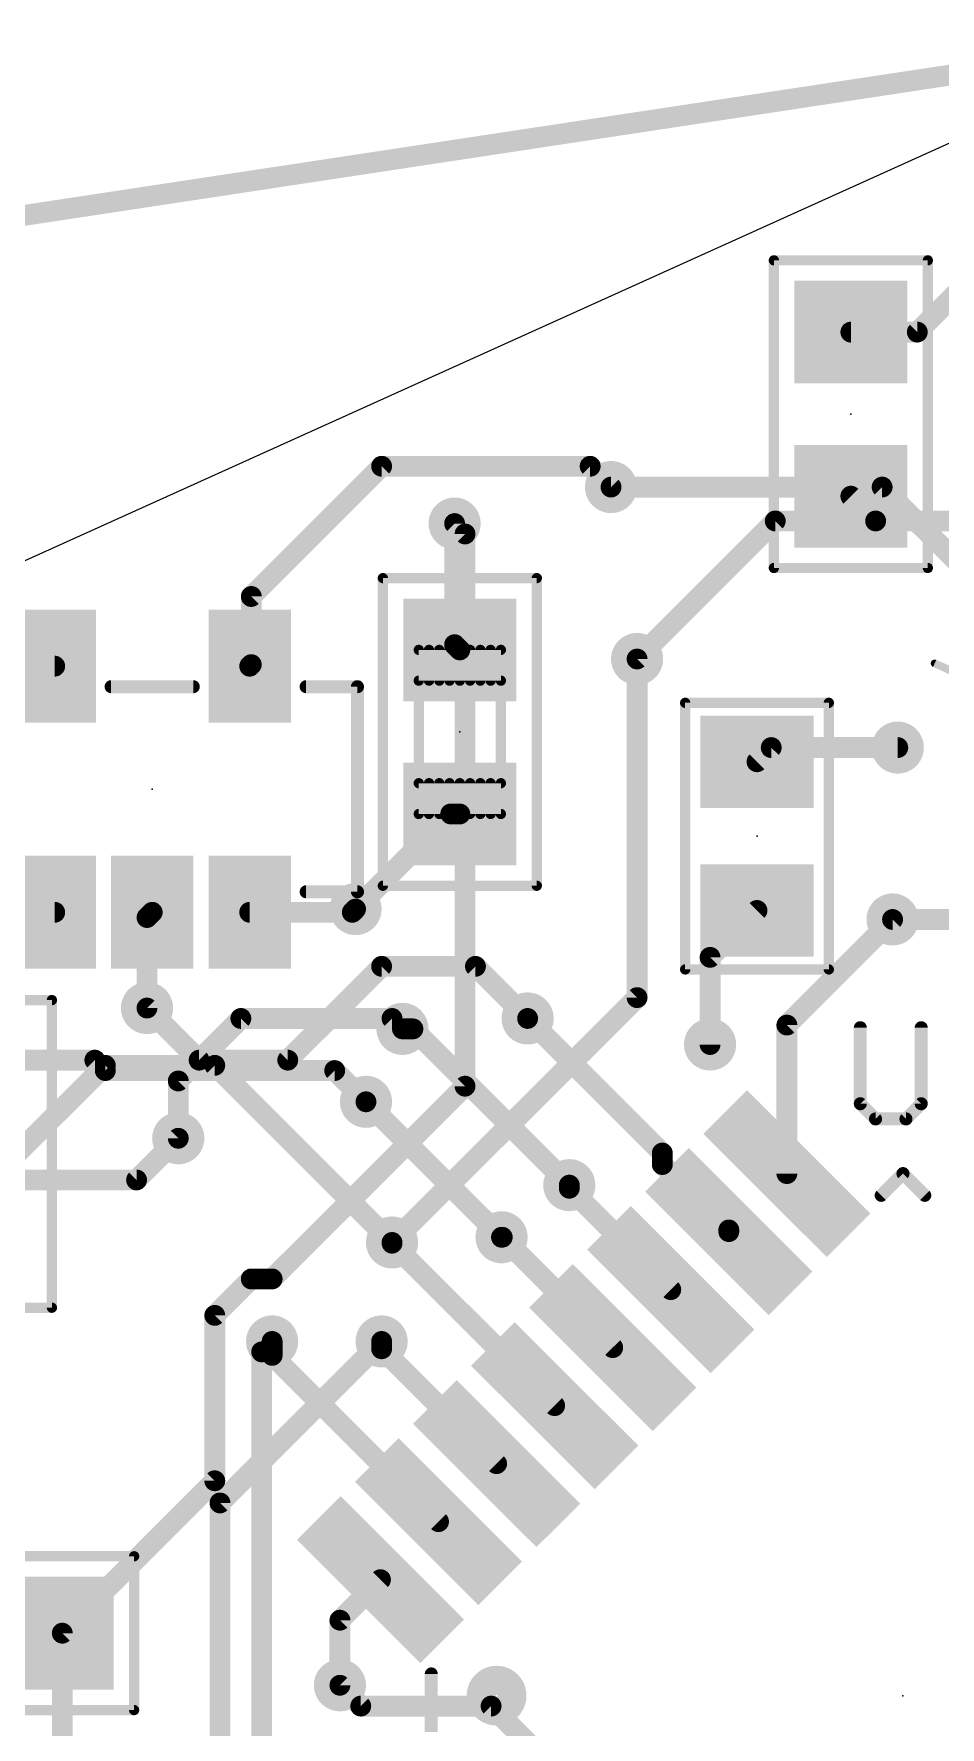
# Model space of a CAD drawing. Extents: x -0.2 to 82.8, y -0.2 to 76.
# Drawn here: x 30.39 to 39.22, y 59.54 to 76.05 of the extents above; entities that cross this region are included whole.
import ezdxf

# ---------------------------------------------------------------- set-up
doc = ezdxf.new("R2010")
doc.units = 0
for name, color, linetype in [('1', 22, 'CONTINUOUS'), ('15', 22, 'CONTINUOUS'), ('16', 175, 'CONTINUOUS'), ('18', 82, 'CONTINUOUS'), ('2', 175, 'CONTINUOUS'), ('20', 7, 'CONTINUOUS'), ('21', 253, 'CONTINUOUS'), ('22', 253, 'CONTINUOUS'), ('23', 7, 'CONTINUOUS'), ('24', 7, 'CONTINUOUS'), ('25', 253, 'CONTINUOUS'), ('29', 253, 'CONTINUOUS'), ('30', 253, 'CONTINUOUS'), ('31', 253, 'CONTINUOUS'), ('32', 253, 'CONTINUOUS'), ('52', 253, 'CONTINUOUS')]:
    doc.layers.add(name, color=color, linetype=linetype)

# ---------------------------------------------------------------- blocks, each defined once
blk = doc.blocks.new('RECT')
blk.add_solid([(-0.5, -0.5), (0.5, -0.5), (-0.5, 0.5), (0.5, 0.5)])
blk = doc.blocks.new('ROUNDV')
at = {"const_width": 0.5}
blk.add_lwpolyline([(0, -0.25, 1), (0, 0.25, 1), (0, -0.25)], format="xyb", dxfattribs=at)

msp = doc.modelspace()

# ---------------------------------------------------------------- linework, layer by layer
at = {"layer": '1', "const_width": 0.2032}
for points in [[(39.0016, 73.1392), (39.7764, 73.914)], [(38.354, 73.1392), (39.0016, 73.1392)], [(33.782, 71.8312), (32.512, 70.5612)], [(35.814, 71.8312), (33.782, 71.8312)], [(35.814, 71.8312), (36.0172, 71.628)], [(38.5955, 71.2977), (38.354, 71.5392)], [(34.5948, 71.1708), (34.4932, 71.2724)], [(37.6173, 71.2977), (36.2712, 69.9516)], [(38.5955, 71.2977), (37.6173, 71.2977)], [(41.4098, 71.2977), (38.5955, 71.2977)], [(34.5948, 65.786), (34.5948, 71.1708)], [(32.512, 70.5612), (32.512, 69.8968)], [(30.5968, 69.8816), (29.648, 69.8816)], [(32.512, 69.8968), (32.4968, 69.8816)], [(37.4396, 68.9494), (37.5782, 69.088)], [(37.5782, 69.088), (38.8112, 69.088)], [(29.0892, 67.4816), (30.5968, 67.4816)], [(31.496, 67.4308), (31.5468, 67.4816)], [(32.4968, 67.4816), (33.4964, 67.4816)], [(33.4964, 67.4816), (33.528, 67.5132)], [(37.4396, 67.4994), (36.9824, 67.0422)], [(31.496, 66.548), (31.496, 67.4308)], [(38.7604, 67.4116), (37.7306, 66.3818)], [(36.9824, 67.0422), (36.9824, 66.1924)], [(31.8008, 65.8368), (32.4104, 66.4464)], [(32.4104, 66.4464), (33.8836, 66.4464)], [(33.8836, 66.4464), (33.9852, 66.3448)], [(36.517, 65.1338), (35.2044, 66.4464)], [(37.7306, 66.3818), (37.7306, 64.9336)], [(31.8008, 65.278), (31.8008, 65.8368)], [(32.7152, 63.9064), (34.5948, 65.786)], [(36.517, 65.022), (36.517, 65.1338)], [(37.1649, 64.3741), (36.517, 65.022)], [(35.6108, 64.8208), (35.6108, 64.7907)], [(35.6108, 64.7907), (36.5993, 63.8022)], [(34.9504, 64.3128), (34.9573, 64.3128)], [(34.9573, 64.3128), (36.0336, 63.2365)], [(37.1649, 64.3679), (37.1649, 64.3843)], [(37.1649, 64.3679), (37.1649, 64.3741)], [(33.8836, 64.262), (33.8836, 64.2551)], [(33.8836, 64.2551), (35.4679, 62.6708)], [(32.1564, 63.5508), (32.512, 63.9064)], [(32.512, 63.9064), (32.7152, 63.9064)], [(32.1564, 61.938), (32.1564, 63.5508)], [(32.7152, 63.2968), (32.7152, 63.1608)], [(32.7152, 63.1608), (34.3365, 61.5395)], [(33.782, 63.2968), (33.782, 63.2253)], [(33.782, 63.2253), (34.9022, 62.1051)], [(30.6704, 60.452), (32.1564, 61.938)], [(33.3756, 60.5785), (33.7708, 60.9738)], [(33.3756, 59.944), (33.3756, 60.5785)], [(30.6704, 59.1948), (30.6704, 60.452)]]:
    msp.add_lwpolyline(points, dxfattribs=at)
at = {"layer": '1', "const_width": 0.1016}
for points in [[(38.354, 73.19, 1), (38.354, 73.0884)], [(38.9657, 73.1751, 1), (39.0375, 73.1033)], [(39.0016, 73.0884, 1), (39.0016, 73.19)], [(33.782, 71.882, 1), (33.782, 71.7804)], [(33.8179, 71.7953, 1), (33.7461, 71.8671)], [(35.8499, 71.8671, 1), (35.7781, 71.7953)], [(35.814, 71.7804, 1), (35.814, 71.882)], [(35.9813, 71.5921, 1), (36.0531, 71.6639)], [(38.3899, 71.5751, 1), (38.3181, 71.5033)], [(34.5291, 71.3083, 1), (34.4573, 71.2365)], [(37.6173, 71.3485, 1), (37.6173, 71.2469)], [(37.6532, 71.2618, 1), (37.5814, 71.3336)], [(38.5955, 71.3485, 1), (38.5955, 71.2469)], [(38.5596, 71.2618, 1), (38.6314, 71.3336)], [(38.5955, 71.2469, 1), (38.5955, 71.3485)], [(34.6456, 71.1708, 1), (34.544, 71.1708)], [(34.5589, 71.1349, 1), (34.6307, 71.2067)], [(32.5628, 70.5612, 1), (32.4612, 70.5612)], [(32.4761, 70.5971, 1), (32.5479, 70.5253)], [(36.2353, 69.9875, 1), (36.3071, 69.9157)], [(30.5968, 69.8308, 1), (30.5968, 69.9324)], [(32.4609, 69.9175, 1), (32.5327, 69.8457)], [(32.4612, 69.8968, 1), (32.5628, 69.8968)], [(32.5479, 69.8609, 1), (32.4761, 69.9327)], [(37.5782, 69.1388, 1), (37.5782, 69.0372)], [(37.6141, 69.0521, 1), (37.5423, 69.1239)], [(38.8112, 69.0372, 1), (38.8112, 69.1388)], [(37.4037, 68.9853, 1), (37.4755, 68.9135)], [(30.5968, 67.4308, 1), (30.5968, 67.5324)], [(31.5827, 67.4457, 1), (31.5109, 67.5175)], [(32.4968, 67.5324, 1), (32.4968, 67.4308)], [(33.4605, 67.5175, 1), (33.5323, 67.4457)], [(33.5639, 67.4773, 1), (33.4921, 67.5491)], [(33.4964, 67.4308, 1), (33.4964, 67.5324)], [(37.4755, 67.4635, 1), (37.4037, 67.5353)], [(31.5468, 67.4308, 1), (31.4452, 67.4308)], [(31.4601, 67.4667, 1), (31.5319, 67.3949)], [(38.7963, 67.3757, 1), (38.7245, 67.4475)], [(37.0332, 67.0422, 1), (36.9316, 67.0422)], [(36.9465, 67.0781, 1), (37.0183, 67.0063)], [(31.4452, 66.548, 1), (31.5468, 66.548)], [(32.4104, 66.4972, 1), (32.4104, 66.3956)], [(32.4463, 66.4105, 1), (32.3745, 66.4823)], [(33.9195, 66.4823, 1), (33.8477, 66.4105)], [(33.8836, 66.3956, 1), (33.8836, 66.4972)], [(35.2403, 66.4823, 1), (35.1685, 66.4105)], [(33.9493, 66.3089, 1), (34.0211, 66.3807)], [(37.7814, 66.3818, 1), (37.6798, 66.3818)], [(37.6947, 66.4177, 1), (37.7665, 66.3459)], [(36.9316, 66.1924, 1), (37.0332, 66.1924)], [(31.8516, 65.8368, 1), (31.75, 65.8368)], [(31.7649, 65.8727, 1), (31.8367, 65.8009)], [(34.6307, 65.7501, 1), (34.5589, 65.8219)], [(34.544, 65.786, 1), (34.6456, 65.786)], [(31.75, 65.278, 1), (31.8516, 65.278)], [(36.5678, 65.1338, 1), (36.4662, 65.1338)], [(36.5529, 65.0579, 1), (36.4811, 64.9861)], [(36.4662, 65.022, 1), (36.5678, 65.022)], [(36.4811, 65.0979, 1), (36.5529, 65.1697)], [(35.6616, 64.8208, 1), (35.56, 64.8208)], [(35.6467, 64.8266, 1), (35.5749, 64.7547)], [(37.6798, 64.9336, 1), (37.7814, 64.9336)], [(35.56, 64.7907, 1), (35.6616, 64.7907)], [(34.9504, 64.3636, 1), (34.9504, 64.262)], [(34.9932, 64.3487, 1), (34.9214, 64.2769)], [(34.9573, 64.262, 1), (34.9573, 64.3636)], [(37.2157, 64.3843, 1), (37.1141, 64.3843)], [(37.2157, 64.3741, 1), (37.1141, 64.3741)], [(37.1141, 64.3679, 1), (37.2157, 64.3679)], [(37.1141, 64.3679, 1), (37.2157, 64.3679)], [(37.129, 64.3381, 1), (37.2009, 64.41)], [(33.9344, 64.262, 1), (33.8328, 64.262)], [(33.9195, 64.291, 1), (33.8477, 64.2192)], [(33.8328, 64.2551, 1), (33.9344, 64.2551)], [(32.512, 63.9572, 1), (32.512, 63.8556)], [(32.5479, 63.8705, 1), (32.4761, 63.9423)], [(32.6793, 63.9423, 1), (32.7511, 63.8705)], [(32.7152, 63.8556, 1), (32.7152, 63.9572)], [(36.5633, 63.7663, 1), (36.6352, 63.8381)], [(32.2072, 63.5508, 1), (32.1056, 63.5508)], [(32.1205, 63.5867, 1), (32.1923, 63.5149)], [(32.766, 63.2968, 1), (32.6644, 63.2968)], [(32.7511, 63.1967, 1), (32.6793, 63.1249)], [(33.8328, 63.2968, 1), (33.7312, 63.2968)], [(33.8179, 63.2613, 1), (33.7461, 63.1894)], [(33.7312, 63.2253, 1), (33.8328, 63.2253)], [(35.9977, 63.2006, 1), (36.0695, 63.2724)], [(32.6644, 63.1608, 1), (32.766, 63.1608)], [(35.432, 62.6349, 1), (35.5038, 62.7067)], [(34.8663, 62.0692, 1), (34.9381, 62.1411)], [(32.1056, 61.938, 1), (32.2072, 61.938)], [(32.1923, 61.9021, 1), (32.1205, 61.9739)], [(34.3006, 61.5035, 1), (34.3724, 61.5754)], [(33.8067, 60.9378, 1), (33.7349, 61.0097)], [(33.4264, 60.5785, 1), (33.3248, 60.5785)], [(33.3397, 60.6145, 1), (33.4115, 60.5426)], [(30.7212, 60.452, 1), (30.6196, 60.452)], [(30.6345, 60.4879, 1), (30.7063, 60.4161)], [(33.3248, 59.944, 1), (33.4264, 59.944)]]:
    msp.add_lwpolyline(points, format="xyb", dxfattribs=at)
at = {"layer": '15', "const_width": 0.2032}
for points in [[(12.4968, 71.5772), (41.3004, 75.946)], [(42.2656, 67.4116), (38.7604, 67.4116)], [(33.9852, 66.3448), (34.0868, 66.3448)], [(34.0868, 66.3448), (35.6108, 64.8208)], [(28.2956, 63.1952), (31.0896, 65.9892)], [(31.0896, 65.9892), (32.1564, 65.9892)], [(32.1564, 65.9892), (33.8836, 64.262)], [(33.6296, 65.6336), (34.9504, 64.3128)], [(32.6136, 63.1952), (32.7152, 63.2968)], [(32.6136, 57.0992), (32.6136, 63.1952)]]:
    msp.add_lwpolyline(points, dxfattribs=at)
at = {"layer": '15', "const_width": 0.1016}
for points in [[(38.7604, 67.4624, 1), (38.7604, 67.3608)], [(33.9852, 66.3956, 1), (33.9852, 66.294)], [(34.1227, 66.3807, 1), (34.0509, 66.3089)], [(34.0868, 66.294, 1), (34.0868, 66.3956)], [(31.0896, 66.04, 1), (31.0896, 65.9384)], [(31.1255, 65.9533, 1), (31.0537, 66.0251)], [(32.1923, 66.0251, 1), (32.1205, 65.9533)], [(32.1564, 65.9384, 1), (32.1564, 66.04)], [(33.6655, 65.6695, 1), (33.5937, 65.5977)], [(35.5749, 64.7849, 1), (35.6467, 64.8567)], [(34.9145, 64.2769, 1), (34.9863, 64.3487)], [(33.8477, 64.2261, 1), (33.9195, 64.2979)], [(32.6644, 63.1952, 1), (32.5628, 63.1952)], [(32.5777, 63.2311, 1), (32.6495, 63.1593)], [(32.7511, 63.2609, 1), (32.6793, 63.3327)]]:
    msp.add_lwpolyline(points, format="xyb", dxfattribs=at)
at = {"layer": '16', "const_width": 0.2032}
for points in [[(36.0172, 71.628), (38.6588, 71.628)], [(38.6588, 71.628), (40.7416, 69.5452)], [(34.4932, 71.2724), (34.4932, 70.0912)], [(34.4932, 70.0912), (34.544, 70.0404)], [(36.2712, 69.9516), (36.2712, 66.6496)], [(34.4552, 68.4404), (33.528, 67.5132)], [(34.544, 68.4404), (34.4552, 68.4404)], [(36.2712, 66.6496), (33.8836, 64.262)], [(28.2448, 66.04), (30.988, 66.04)], [(30.988, 66.04), (31.0896, 65.9384)], [(31.0896, 65.9384), (33.3248, 65.9384)], [(33.3248, 65.9384), (33.6296, 65.6336)], [(31.3944, 64.8716), (31.8008, 65.278)], [(28.2448, 64.8716), (31.3944, 64.8716)], [(32.2072, 61.722), (33.782, 63.2968)], [(32.2072, 51.1048), (32.2072, 61.722)], [(33.5788, 59.7408), (33.3756, 59.944)], [(34.8488, 59.7408), (33.5788, 59.7408)], [(37.592, 56.9976), (34.8488, 59.7408)]]:
    msp.add_lwpolyline(points, dxfattribs=at)
at = {"layer": '16', "const_width": 0.1016}
for points in [[(36.0172, 71.6788, 1), (36.0172, 71.5772)], [(38.6947, 71.6639, 1), (38.6229, 71.5921)], [(38.6588, 71.5772, 1), (38.6588, 71.6788)], [(34.544, 71.2724, 1), (34.4424, 71.2724)], [(34.5291, 70.1271, 1), (34.4573, 70.0553)], [(34.4424, 70.0912, 1), (34.544, 70.0912)], [(34.5081, 70.0045, 1), (34.5799, 70.0763)], [(36.322, 69.9516, 1), (36.2204, 69.9516)], [(34.4552, 68.4912, 1), (34.4552, 68.3896)], [(34.4911, 68.4045, 1), (34.4193, 68.4763)], [(34.544, 68.3896, 1), (34.544, 68.4912)], [(33.4921, 67.5491, 1), (33.5639, 67.4773)], [(36.3071, 66.6137, 1), (36.2353, 66.6855)], [(36.2204, 66.6496, 1), (36.322, 66.6496)], [(31.0239, 66.0759, 1), (30.9521, 66.0041)], [(30.988, 65.9892, 1), (30.988, 66.0908)], [(31.0896, 65.9892, 1), (31.0896, 65.8876)], [(31.0537, 65.9025, 1), (31.1255, 65.9743)], [(33.3607, 65.9743, 1), (33.2889, 65.9025)], [(33.3248, 65.8876, 1), (33.3248, 65.9892)], [(33.5937, 65.5977, 1), (33.6655, 65.6695)], [(31.8367, 65.2421, 1), (31.7649, 65.3139)], [(31.3585, 64.9075, 1), (31.4303, 64.8357)], [(31.3944, 64.8208, 1), (31.3944, 64.9224)], [(33.8477, 64.2979, 1), (33.9195, 64.2261)], [(33.8179, 63.2609, 1), (33.7461, 63.3327)], [(32.258, 61.722, 1), (32.1564, 61.722)], [(32.1713, 61.7579, 1), (32.2431, 61.6861)], [(33.4115, 59.9799, 1), (33.3397, 59.9081)], [(33.5788, 59.7916, 1), (33.5788, 59.69)], [(33.5429, 59.7049, 1), (33.6147, 59.7767)], [(34.8847, 59.7767, 1), (34.8129, 59.7049)], [(34.8488, 59.69, 1), (34.8488, 59.7916)]]:
    msp.add_lwpolyline(points, format="xyb", dxfattribs=at)
at = {"layer": '2', "const_width": 0.2032}
for points in [[(41.3004, 75.946), (12.4968, 71.5772)], [(33.782, 66.9544), (32.8676, 66.04)], [(33.782, 66.9544), (34.6964, 66.9544)], [(34.6964, 66.9544), (35.2044, 66.4464)], [(32.004, 66.04), (31.496, 66.548)], [(32.8676, 66.04), (32.004, 66.04)]]:
    msp.add_lwpolyline(points, dxfattribs=at)
at = {"layer": '2', "const_width": 0.1016}
for points in [[(33.782, 67.0052, 1), (33.782, 66.9036)], [(33.8179, 66.9185, 1), (33.7461, 66.9903)], [(34.7323, 66.9903, 1), (34.6605, 66.9185)], [(34.6964, 66.9036, 1), (34.6964, 67.0052)], [(31.5319, 66.5839, 1), (31.4601, 66.5121)], [(35.1685, 66.4105, 1), (35.2403, 66.4823)], [(32.004, 66.0908, 1), (32.004, 65.9892)], [(31.9681, 66.0041, 1), (32.0399, 66.0759)], [(32.8317, 66.0759, 1), (32.9035, 66.0041)], [(32.8676, 65.9892, 1), (32.8676, 66.0908)]]:
    msp.add_lwpolyline(points, format="xyb", dxfattribs=at)
at = {"layer": '20'}
msp.add_line((41.32, 75.89), (23.07, 67.64), dxfattribs=at)
at = {"layer": '21'}
for points, const_width in [([(37.604, 70.8392), (37.604, 73.8392)], 0.1), ([(37.604, 73.8392), (39.104, 73.8392)], 0.1), ([(39.104, 73.8392), (39.104, 70.8392)], 0.1), ([(39.104, 70.8392), (37.604, 70.8392)], 0.1), ([(39.4572, 69.7809), (39.1707, 69.9084)], 0.0762), ([(31.9468, 69.6816), (31.1468, 69.6816)], 0.127), ([(33.5468, 69.6816), (33.0468, 69.6816)], 0.127), ([(33.5468, 67.6816), (33.5468, 69.6816)], 0.127), ([(36.7396, 66.9244), (36.7396, 69.5244)], 0.1), ([(36.7396, 69.5244), (38.1396, 69.5244)], 0.1), ([(38.1396, 69.5244), (38.1396, 66.9244)], 0.1), ([(33.0468, 67.6816), (33.5468, 67.6816)], 0.127), ([(38.1396, 66.9244), (36.7396, 66.9244)], 0.1), ([(29.0696, 66.6256), (30.5696, 66.6256)], 0.1), ([(30.5696, 66.6256), (30.5696, 63.6256)], 0.1), ([(38.862, 64.9336), (38.6499, 64.7214)], 0.127), ([(38.862, 64.9336), (39.0741, 64.7214)], 0.127), ([(30.5696, 63.6256), (29.0696, 63.6256)], 0.1), ([(28.3704, 61.202), (31.3704, 61.202)], 0.1), ([(31.3704, 61.202), (31.3704, 59.702)], 0.1), ([(34.2658, 59.4888), (34.2658, 60.0545)], 0.127), ([(31.3704, 59.702), (28.3704, 59.702)], 0.1)]:
    msp.add_lwpolyline(points, dxfattribs=dict(at, const_width=const_width))
for points, const_width in [([(37.629, 73.8392, 1), (37.579, 73.8392)], 0.05), ([(37.604, 73.8642, 1), (37.604, 73.8142)], 0.05), ([(39.129, 73.8392, 1), (39.079, 73.8392)], 0.05), ([(39.104, 73.8142, 1), (39.104, 73.8642)], 0.05), ([(37.604, 70.8642, 1), (37.604, 70.8142)], 0.05), ([(37.579, 70.8392, 1), (37.629, 70.8392)], 0.05), ([(39.079, 70.8392, 1), (39.129, 70.8392)], 0.05), ([(39.104, 70.8142, 1), (39.104, 70.8642)], 0.05), ([(39.1785, 69.9258, 1), (39.163, 69.891)], 0.0381), ([(31.1468, 69.7134, 1), (31.1468, 69.6499)], 0.0635), ([(31.9468, 69.6499, 1), (31.9468, 69.7134)], 0.0635), ([(33.0468, 69.7134, 1), (33.0468, 69.6499)], 0.0635), ([(33.5786, 69.6816, 1), (33.5151, 69.6816)], 0.0635), ([(33.5468, 69.6499, 1), (33.5468, 69.7134)], 0.0635), ([(36.7646, 69.5244, 1), (36.7146, 69.5244)], 0.05), ([(36.7396, 69.5494, 1), (36.7396, 69.4994)], 0.05), ([(38.1646, 69.5244, 1), (38.1146, 69.5244)], 0.05), ([(38.1396, 69.4994, 1), (38.1396, 69.5494)], 0.05), ([(33.0468, 67.7134, 1), (33.0468, 67.6499)], 0.0635), ([(33.5151, 67.6816, 1), (33.5786, 67.6816)], 0.0635), ([(33.5468, 67.6499, 1), (33.5468, 67.7134)], 0.0635), ([(36.7396, 66.9494, 1), (36.7396, 66.8994)], 0.05), ([(36.7146, 66.9244, 1), (36.7646, 66.9244)], 0.05), ([(38.1146, 66.9244, 1), (38.1646, 66.9244)], 0.05), ([(38.1396, 66.8994, 1), (38.1396, 66.9494)], 0.05), ([(30.5946, 66.6256, 1), (30.5446, 66.6256)], 0.05), ([(30.5696, 66.6006, 1), (30.5696, 66.6506)], 0.05), ([(38.8845, 64.956, 1), (38.8395, 64.9111)], 0.0635), ([(38.8845, 64.9111, 1), (38.8395, 64.956)], 0.0635), ([(38.6274, 64.7439, 1), (38.6723, 64.699)], 0.0635), ([(39.0517, 64.699, 1), (39.0966, 64.7439)], 0.0635), ([(30.5446, 63.6256, 1), (30.5946, 63.6256)], 0.05), ([(30.5696, 63.6006, 1), (30.5696, 63.6506)], 0.05), ([(31.3954, 61.202, 1), (31.3454, 61.202)], 0.05), ([(31.3704, 61.177, 1), (31.3704, 61.227)], 0.05), ([(34.2976, 60.0545, 1), (34.2341, 60.0545)], 0.0635), ([(34.9022, 59.701, 1), (34.9022, 59.9838, 1), (34.9022, 59.701)], 0.3), ([(31.3454, 59.702, 1), (31.3954, 59.702)], 0.05), ([(31.3704, 59.677, 1), (31.3704, 59.727)], 0.05)]:
    msp.add_lwpolyline(points, format="xyb", dxfattribs=dict(at, const_width=const_width))
at = {"layer": '22', "const_width": 0.1}
for points in [[(35.294, 70.7404), (33.794, 70.7404)], [(33.794, 70.7404), (33.794, 67.7404)], [(35.294, 67.7404), (35.294, 70.7404)], [(33.794, 67.7404), (35.294, 67.7404)]]:
    msp.add_lwpolyline(points, dxfattribs=at)
at = {"layer": '22', "const_width": 0.05}
for points in [[(33.794, 70.7654, 1), (33.794, 70.7154)], [(33.819, 70.7404, 1), (33.769, 70.7404)], [(35.319, 70.7404, 1), (35.269, 70.7404)], [(35.294, 70.7154, 1), (35.294, 70.7654)], [(33.794, 67.7654, 1), (33.794, 67.7154)], [(33.769, 67.7404, 1), (33.819, 67.7404)], [(35.269, 67.7404, 1), (35.319, 67.7404)], [(35.294, 67.7154, 1), (35.294, 67.7654)]]:
    msp.add_lwpolyline(points, format="xyb", dxfattribs=at)
at = {"layer": '23'}
for p in [(38.354, 72.3392), (31.5468, 68.6816), (37.4396, 68.2244), (38.862, 59.8424)]:
    msp.add_point(p, dxfattribs=at)
at = {"layer": '24'}
msp.add_point((34.544, 69.2404), dxfattribs=at)
at = {"layer": '25', "const_width": 0.0635}
for points in [[(38.4779, 66.3563, 1), (38.4144, 66.3563)], [(39.0711, 66.3563, 1), (39.0076, 66.3563)], [(38.4144, 65.6148, 1), (38.4779, 65.6148)], [(38.4686, 65.6373, 1), (38.4237, 65.5924)], [(39.0076, 65.6148, 1), (39.0711, 65.6148)], [(39.0618, 65.5924, 1), (39.0169, 65.6373)], [(38.5945, 65.4983, 1), (38.5945, 65.4348)], [(38.572, 65.4441, 1), (38.6169, 65.489)], [(38.8686, 65.489, 1), (38.9135, 65.4441)], [(38.8911, 65.4348, 1), (38.8911, 65.4983)]]:
    msp.add_lwpolyline(points, format="xyb", dxfattribs=at)
at = {"layer": '25', "const_width": 0.127}
for points in [[(38.4462, 66.3563), (38.4462, 65.6148)], [(39.0394, 65.6148), (39.0394, 66.3563)], [(38.4462, 65.6148), (38.5945, 65.4665)], [(38.8911, 65.4665), (39.0394, 65.6148)], [(38.5945, 65.4665), (38.8911, 65.4665)]]:
    msp.add_lwpolyline(points, dxfattribs=at)
at = {"layer": '52', "const_width": 0.1}
for points in [[(34.944, 70.0404), (34.144, 70.0404)], [(34.144, 70.0404), (34.144, 69.7404)], [(34.144, 69.7404), (34.144, 70.0404)], [(34.944, 70.0404), (34.144, 70.0404)], [(34.144, 70.0404), (34.144, 68.4404)], [(34.244, 69.7404), (34.244, 70.0404)], [(34.344, 69.7404), (34.344, 70.0404)], [(34.444, 69.7404), (34.444, 70.0404)], [(34.544, 69.7404), (34.544, 70.0404)], [(34.644, 69.7404), (34.644, 70.0404)], [(34.744, 69.7404), (34.744, 70.0404)], [(34.844, 69.7404), (34.844, 70.0404)], [(34.944, 69.7404), (34.944, 70.0404)], [(34.944, 68.4404), (34.944, 70.0404)], [(34.144, 69.7404), (34.944, 69.7404)], [(34.944, 68.7404), (34.144, 68.7404)], [(34.144, 68.7404), (34.144, 68.4404)], [(34.144, 68.4404), (34.144, 68.7404)], [(34.244, 68.4404), (34.244, 68.7404)], [(34.344, 68.4404), (34.344, 68.7404)], [(34.444, 68.4404), (34.444, 68.7404)], [(34.544, 68.4404), (34.544, 68.7404)], [(34.644, 68.4404), (34.644, 68.7404)], [(34.744, 68.4404), (34.744, 68.7404)], [(34.844, 68.4404), (34.844, 68.7404)], [(34.944, 68.4404), (34.944, 68.7404)], [(34.144, 68.4404), (34.944, 68.4404)], [(34.144, 68.4404), (34.944, 68.4404)]]:
    msp.add_lwpolyline(points, dxfattribs=at)
at = {"layer": '52', "const_width": 0.05}
for points in [[(34.144, 70.0654, 1), (34.144, 70.0154)], [(34.169, 70.0404, 1), (34.119, 70.0404)], [(34.169, 70.0404, 1), (34.119, 70.0404)], [(34.144, 70.0654, 1), (34.144, 70.0154)], [(34.169, 70.0404, 1), (34.119, 70.0404)], [(34.269, 70.0404, 1), (34.219, 70.0404)], [(34.369, 70.0404, 1), (34.319, 70.0404)], [(34.469, 70.0404, 1), (34.419, 70.0404)], [(34.569, 70.0404, 1), (34.519, 70.0404)], [(34.669, 70.0404, 1), (34.619, 70.0404)], [(34.769, 70.0404, 1), (34.719, 70.0404)], [(34.869, 70.0404, 1), (34.819, 70.0404)], [(34.969, 70.0404, 1), (34.919, 70.0404)], [(34.969, 70.0404, 1), (34.919, 70.0404)], [(34.944, 70.0154, 1), (34.944, 70.0654)], [(34.944, 70.0154, 1), (34.944, 70.0654)], [(34.144, 69.7654, 1), (34.144, 69.7154)], [(34.119, 69.7404, 1), (34.169, 69.7404)], [(34.119, 69.7404, 1), (34.169, 69.7404)], [(34.219, 69.7404, 1), (34.269, 69.7404)], [(34.319, 69.7404, 1), (34.369, 69.7404)], [(34.419, 69.7404, 1), (34.469, 69.7404)], [(34.519, 69.7404, 1), (34.569, 69.7404)], [(34.619, 69.7404, 1), (34.669, 69.7404)], [(34.719, 69.7404, 1), (34.769, 69.7404)], [(34.819, 69.7404, 1), (34.869, 69.7404)], [(34.919, 69.7404, 1), (34.969, 69.7404)], [(34.944, 69.7154, 1), (34.944, 69.7654)], [(34.144, 68.7654, 1), (34.144, 68.7154)], [(34.169, 68.7404, 1), (34.119, 68.7404)], [(34.169, 68.7404, 1), (34.119, 68.7404)], [(34.269, 68.7404, 1), (34.219, 68.7404)], [(34.369, 68.7404, 1), (34.319, 68.7404)], [(34.469, 68.7404, 1), (34.419, 68.7404)], [(34.569, 68.7404, 1), (34.519, 68.7404)], [(34.669, 68.7404, 1), (34.619, 68.7404)], [(34.769, 68.7404, 1), (34.719, 68.7404)], [(34.869, 68.7404, 1), (34.819, 68.7404)], [(34.969, 68.7404, 1), (34.919, 68.7404)], [(34.944, 68.7154, 1), (34.944, 68.7654)], [(34.144, 68.4654, 1), (34.144, 68.4154)], [(34.144, 68.4654, 1), (34.144, 68.4154)], [(34.119, 68.4404, 1), (34.169, 68.4404)], [(34.119, 68.4404, 1), (34.169, 68.4404)], [(34.119, 68.4404, 1), (34.169, 68.4404)], [(34.219, 68.4404, 1), (34.269, 68.4404)], [(34.319, 68.4404, 1), (34.369, 68.4404)], [(34.419, 68.4404, 1), (34.469, 68.4404)], [(34.519, 68.4404, 1), (34.569, 68.4404)], [(34.619, 68.4404, 1), (34.669, 68.4404)], [(34.719, 68.4404, 1), (34.769, 68.4404)], [(34.819, 68.4404, 1), (34.869, 68.4404)], [(34.919, 68.4404, 1), (34.969, 68.4404)], [(34.919, 68.4404, 1), (34.969, 68.4404)], [(34.944, 68.4154, 1), (34.944, 68.4654)], [(34.944, 68.4154, 1), (34.944, 68.4654)]]:
    msp.add_lwpolyline(points, format="xyb", dxfattribs=at)

# ---------------------------------------------------------------- block references
at = {"layer": '1'}
for p, xscale, rotation in [((38.354, 73.1392), 0.9, 90), ((38.354, 71.5392), 0.9, 90), ((30.5968, 69.8816), 0.7, 180), ((32.4968, 69.8816), 0.7, 180), ((37.4396, 68.9494), 0.8, 90), ((30.5968, 67.4816), 0.7, 180), ((31.5468, 67.4816), 0.7, 180), ((32.4968, 67.4816), 0.7, 180), ((37.4396, 67.4994), 0.8, 90)]:
    msp.add_blockref('RECT', p, dxfattribs=dict(at, xscale=xscale, rotation=rotation))
at = {"layer": '1', "xscale": 0.5, "yscale": 1.6, "rotation": 45}
for p in [(37.7306, 64.9336), (37.1649, 64.3679), (36.5993, 63.8022), (36.0336, 63.2365), (35.4679, 62.6708), (34.9022, 62.1051), (34.3365, 61.5395), (33.7708, 60.9738)]:
    msp.add_blockref('RECT', p, dxfattribs=at)
at = {"layer": '1', "xscale": 0.9}
msp.add_blockref('RECT', (30.6704, 60.452), dxfattribs=at)
at = {"layer": '16', "xscale": 0.9, "rotation": 90}
for p in [(34.544, 70.0404), (34.544, 68.4404)]:
    msp.add_blockref('RECT', p, dxfattribs=at)
at = {"layer": '18', "xscale": 0.508, "yscale": 0.508}
for p in [(36.0172, 71.628), (36.0172, 71.628), (36.0172, 71.628), (36.0172, 71.628), (34.4932, 71.2724), (34.4932, 71.2724), (34.4932, 71.2724), (34.4932, 71.2724), (36.2712, 69.9516), (36.2712, 69.9516), (36.2712, 69.9516), (36.2712, 69.9516), (38.8112, 69.088), (38.8112, 69.088), (38.8112, 69.088), (38.8112, 69.088), (33.528, 67.5132), (33.528, 67.5132), (33.528, 67.5132), (33.528, 67.5132), (38.7604, 67.4116), (38.7604, 67.4116), (38.7604, 67.4116), (38.7604, 67.4116), (31.496, 66.548), (31.496, 66.548), (31.496, 66.548), (31.496, 66.548), (33.9852, 66.3448), (33.9852, 66.3448), (33.9852, 66.3448), (33.9852, 66.3448), (35.2044, 66.4464), (35.2044, 66.4464), (35.2044, 66.4464), (35.2044, 66.4464), (36.9824, 66.1924), (36.9824, 66.1924), (36.9824, 66.1924), (36.9824, 66.1924), (33.6296, 65.6336), (33.6296, 65.6336), (33.6296, 65.6336), (33.6296, 65.6336), (31.8008, 65.278), (31.8008, 65.278), (31.8008, 65.278), (31.8008, 65.278), (35.6108, 64.8208), (35.6108, 64.8208), (35.6108, 64.8208), (35.6108, 64.8208), (34.9504, 64.3128), (34.9504, 64.3128), (34.9504, 64.3128), (34.9504, 64.3128), (33.8836, 64.262), (33.8836, 64.262), (33.8836, 64.262), (33.8836, 64.262), (32.7152, 63.2968), (32.7152, 63.2968), (32.7152, 63.2968), (32.7152, 63.2968), (33.782, 63.2968), (33.782, 63.2968), (33.782, 63.2968), (33.782, 63.2968), (33.3756, 59.944), (33.3756, 59.944), (33.3756, 59.944), (33.3756, 59.944)]:
    msp.add_blockref('ROUNDV', p, dxfattribs=at)
at = {"layer": '29'}
for p, xscale, yscale, rotation in [((38.354, 73.1392), 1.0016, 1.1016, 90), ((38.354, 71.5392), 1.0016, 1.1016, 90), ((30.5968, 69.8816), 0.8016, 1.1016, 180), ((32.4968, 69.8816), 0.8016, 1.1016, 180), ((37.4396, 68.9494), 0.9016, 1.1016, 90), ((30.5968, 67.4816), 0.8016, 1.1016, 180), ((31.5468, 67.4816), 0.8016, 1.1016, 180), ((32.4968, 67.4816), 0.8016, 1.1016, 180), ((37.4396, 67.4994), 0.9016, 1.1016, 90), ((37.7306, 64.9336), 0.6016, 1.7016, 45), ((37.1649, 64.3679), 0.6016, 1.7016, 45), ((36.5993, 63.8022), 0.6016, 1.7016, 45), ((36.0336, 63.2365), 0.6016, 1.7016, 45), ((35.4679, 62.6708), 0.6016, 1.7016, 45), ((34.9022, 62.1051), 0.6016, 1.7016, 45), ((34.3365, 61.5395), 0.6016, 1.7016, 45), ((33.7708, 60.9738), 0.6016, 1.7016, 45)]:
    msp.add_blockref('RECT', p, dxfattribs=dict(at, xscale=xscale, yscale=yscale, rotation=rotation))
at = {"layer": '29', "xscale": 1.0016, "yscale": 1.1016}
msp.add_blockref('RECT', (30.6704, 60.452), dxfattribs=at)
at = {"layer": '30', "xscale": 1.0016, "yscale": 1.1016, "rotation": 90}
for p in [(34.544, 70.0404), (34.544, 68.4404)]:
    msp.add_blockref('RECT', p, dxfattribs=at)
at = {"layer": '31'}
for p, xscale, rotation in [((38.354, 73.1392), 0.9, 90), ((38.354, 71.5392), 0.9, 90), ((30.5968, 69.8816), 0.7, 180), ((32.4968, 69.8816), 0.7, 180), ((37.4396, 68.9494), 0.8, 90), ((30.5968, 67.4816), 0.7, 180), ((31.5468, 67.4816), 0.7, 180), ((32.4968, 67.4816), 0.7, 180), ((37.4396, 67.4994), 0.8, 90)]:
    msp.add_blockref('RECT', p, dxfattribs=dict(at, xscale=xscale, rotation=rotation))
at = {"layer": '31', "xscale": 0.5, "yscale": 1.6, "rotation": 45}
for p in [(37.7306, 64.9336), (37.1649, 64.3679), (36.5993, 63.8022), (36.0336, 63.2365), (35.4679, 62.6708), (34.9022, 62.1051), (34.3365, 61.5395), (33.7708, 60.9738)]:
    msp.add_blockref('RECT', p, dxfattribs=at)
at = {"layer": '31', "xscale": 0.9}
msp.add_blockref('RECT', (30.6704, 60.452), dxfattribs=at)
at = {"layer": '32', "xscale": 0.9, "rotation": 90}
for p in [(34.544, 70.0404), (34.544, 68.4404)]:
    msp.add_blockref('RECT', p, dxfattribs=at)

doc.saveas('drawing.dxf')
